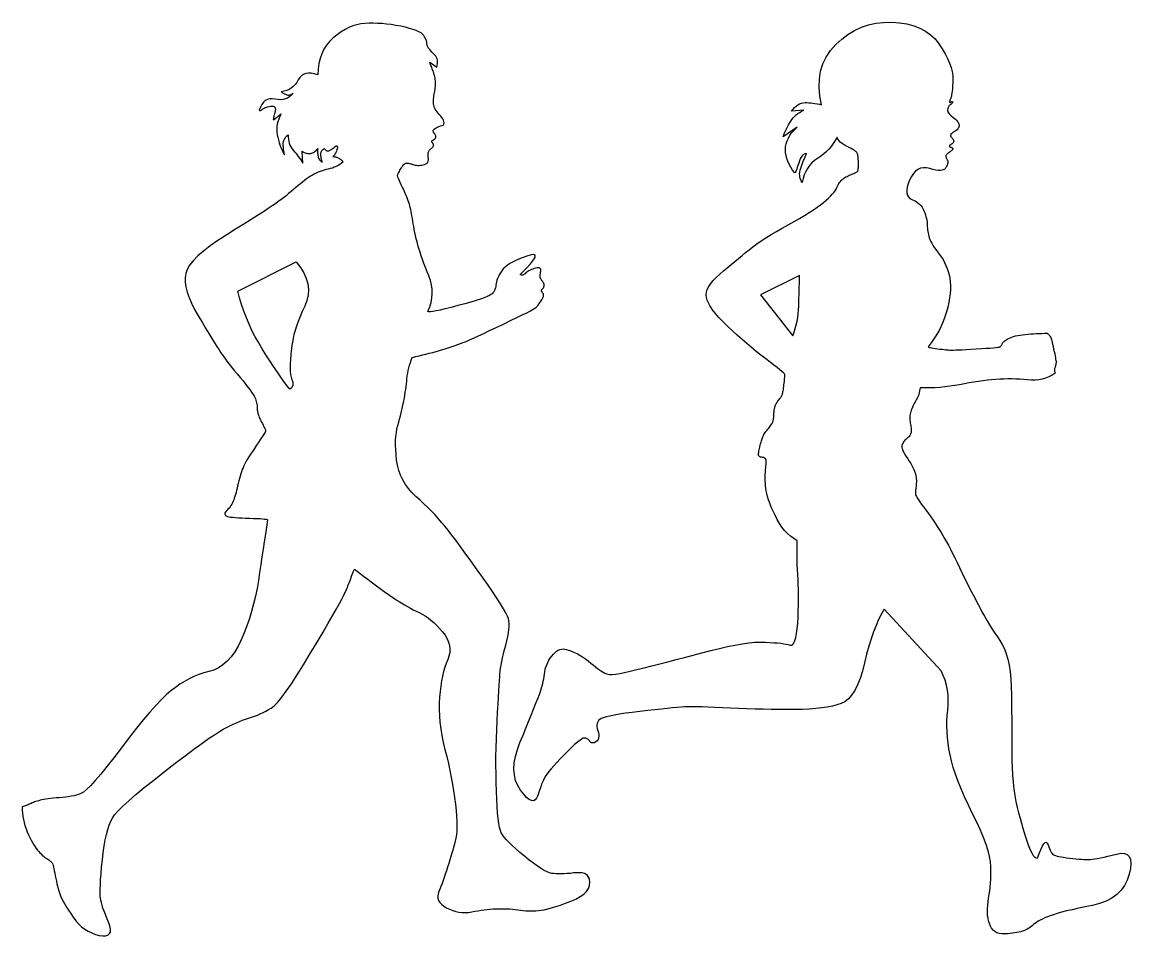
# Model space of a CAD drawing. Extents: x -2010 to 2171, y -750 to 1021.
# Drawn here: x 245 to 2171, y -746 to 841 of the extents above; entities that cross this region are included whole.
import ezdxf

# ---------------------------------------------------------------- set-up
doc = ezdxf.new("R2010")
doc.units = 0
doc.header["$LTSCALE"] = 20
doc.layers.add('_____1', color=7, linetype='CONTINUOUS')

msp = doc.modelspace()

# ---------------------------------------------------------------- linework, layer by layer
at = {"layer": '_____1', "color": 0, "linetype": 'CONTINUOUS', "flags": 128}
for points in [[(1142.1, -702.4), (1146.9, -701.8), (1152.2, -700.7), (1158.3, -699.3), (1164.9, -697.5), (1172.3, -695.2), (1180.3, -692.6), (1188.9, -689.5), (1198.2, -686), (1207.2, -682.2), (1214.7, -678), (1220.8, -673.6), (1225.5, -668.9), (1228.9, -663.9), (1230.8, -658.5), (1231.3, -652.9), (1230.4, -647), (1230.4, -647), (1229.2, -644), (1227.4, -641.5), (1224.9, -639.5), (1221.8, -638), (1218, -637), (1213.6, -636.5), (1208.6, -636.5), (1202.9, -637), (1197, -637.6), (1191.5, -638.1), (1186.3, -638.4), (1181.4, -638.6), (1176.8, -638.6), (1172.6, -638.4), (1168.7, -638.1), (1165.1, -637.6), (1161.4, -636.7), (1157.1, -634.9), (1152.1, -632.4), (1146.5, -629.1), (1140.3, -625), (1133.4, -620.1), (1125.9, -614.5), (1117.8, -608), (1109.8, -601.4), (1102.7, -595.2), (1096.4, -589.4), (1090.9, -584.1), (1086.3, -579.3), (1082.5, -574.8), (1079.6, -570.8), (1077.5, -567.3), (1076, -563.2), (1074.5, -557.7), (1073.2, -550.8), (1072.1, -542.5), (1071.1, -532.7), (1070.2, -521.5), (1069.5, -508.9), (1068.9, -494.8), (1068.5, -480), (1068.3, -465), (1068.2, -450), (1068.2, -434.8), (1068.5, -419.4), (1068.9, -404), (1069.5, -388.4), (1070.2, -372.7), (1071, -357.6), (1071.8, -344), (1072.5, -331.7), (1073.1, -320.8), (1073.7, -311.4), (1074.2, -303.3), (1074.7, -296.6), (1075.1, -291.4), (1075.6, -286.6), (1076.3, -281.4), (1077.2, -275.8), (1078.4, -269.7), (1079.7, -263.2), (1081.3, -256.4), (1083.1, -249.1), (1085.1, -241.3), (1087, -233.7), (1088.6, -226.5), (1089.7, -220), (1090.5, -213.9), (1090.9, -208.4), (1090.9, -203.5), (1090.6, -199.1), (1089.8, -195.2), (1088.3, -190.9), (1085.5, -185.2), (1081.5, -178.1), (1076.3, -169.5), (1069.9, -159.5), (1062.2, -148.1), (1053.3, -135.2), (1043.2, -120.9), (1032.9, -106.5), (1023.2, -93.1), (1014.2, -80.7), (1005.8, -69.4), (998.2, -59.2), (991.2, -50), (984.9, -41.9), (979.3, -34.8), (973.8, -28.2), (968.2, -21.7), (962.3, -15.2), (956.1, -8.7), (949.7, -2.3), (943.1, 4.2), (936.2, 10.6), (929.1, 17), (922.2, 23.6), (916.1, 30.5), (910.8, 37.9), (906.2, 45.6), (902.4, 53.7), (899.4, 62.1), (897.1, 71), (895.6, 80.2), (894.7, 89.3), (894.1, 98), (893.8, 106.2), (893.9, 114), (894.3, 121.2), (895.1, 128), (896.2, 134.3), (897.6, 140.2), (899.2, 145.8), (900.6, 151.3), (902.1, 156.7), (903.4, 162.1), (904.7, 167.4), (905.8, 172.6), (907, 177.8), (908, 182.9), (909, 187.9), (909.8, 192.9), (910.7, 197.8), (911.4, 202.7), (912.1, 207.6), (912.7, 212.4), (913.2, 217.2), (913.6, 221.9), (914.1, 226.6), (914.8, 231.2), (915.7, 235.8), (916.7, 240.4), (918, 244.9), (919.4, 249.4), (921, 253.9), (922.7, 258.3), (922.7, 258.3), (928.7, 259.7), (934.6, 261.1), (940.6, 262.6), (946.5, 264.1), (952.4, 265.7), (958.3, 267.2), (964.3, 268.8), (970.2, 270.5), (976, 272.1), (981.6, 273.8), (987.1, 275.5), (992.3, 277.2), (997.3, 278.9), (1002.2, 280.6), (1006.8, 282.4), (1011.3, 284.2), (1016.2, 286.3), (1022.2, 288.9), (1029.4, 292.1), (1037.6, 295.8), (1046.9, 300.1), (1057.2, 305), (1068.7, 310.4), (1081.3, 316.4), (1093.7, 322.4), (1104.5, 327.6), (1113.8, 332.2), (1121.6, 336.1), (1127.9, 339.4), (1132.6, 341.9), (1135.9, 343.8), (1137.5, 345), (1138.5, 345.9), (1139.4, 346.9), (1140.4, 348.1), (1141.4, 349.3), (1142.5, 350.6), (1143.5, 352), (1144.6, 353.5), (1145.7, 355.1), (1146.7, 356.7), (1147.7, 358.2), (1148.5, 359.6), (1149.2, 360.9), (1149.7, 362.1), (1150.2, 363.1), (1150.5, 364.1), (1150.7, 364.9), (1150.8, 365.7), (1150.8, 366.5), (1150.7, 367.3), (1150.6, 368), (1150.3, 368.8), (1150, 369.5), (1149.6, 370.1), (1149.1, 370.8), (1148.6, 371.5), (1148.2, 372.1), (1147.8, 372.6), (1147.5, 373.1), (1147.3, 373.5), (1147.1, 373.9), (1147, 374.3), (1147, 374.6), (1147.1, 374.8), (1147.2, 375.2), (1147.4, 375.6), (1147.7, 376), (1148, 376.5), (1148.5, 377), (1149, 377.6), (1149.6, 378.2), (1150.2, 378.9), (1150.6, 379.5), (1151.1, 380.2), (1151.4, 380.9), (1151.6, 381.7), (1151.8, 382.4), (1151.9, 383.2), (1151.9, 384), (1151.8, 384.8), (1151.7, 385.6), (1151.4, 386.4), (1151.1, 387.2), (1150.6, 388.1), (1150.1, 389), (1149.5, 389.8), (1148.8, 390.7), (1148.2, 391.6), (1147.5, 392.5), (1147, 393.3), (1146.5, 394.1), (1146, 395), (1145.7, 395.7), (1145.4, 396.5), (1145.1, 397.3), (1145, 398.1), (1144.9, 399.1), (1144.9, 400.2), (1145, 401.5), (1145.1, 402.9), (1145.3, 404.4), (1145.7, 406.2), (1146, 408), (1146.3, 409.8), (1146.1, 411.3), (1145.6, 412.4), (1144.6, 413.2), (1143.3, 413.7), (1141.6, 413.9), (1139.5, 413.7), (1137, 413.3), (1134.5, 412.6), (1132, 411.8), (1129.7, 410.9), (1127.5, 409.9), (1125.5, 408.9), (1123.6, 407.7), (1121.9, 406.4), (1120.3, 405), (1118.9, 403.7), (1117.4, 402.7), (1116.1, 402), (1114.8, 401.5), (1113.6, 401.3), (1112.4, 401.4), (1111.3, 401.8), (1110.2, 402.5), (1110.2, 402.5), (1120.5, 412.7), (1128.2, 421.1), (1133.5, 427.8), (1136.2, 432.7), (1136.4, 435.8), (1134, 437.1), (1129.2, 436.7), (1121.8, 434.5), (1113.5, 431.5), (1106.1, 428.3), (1099.4, 425.2), (1093.6, 421.9), (1088.5, 418.7), (1084.2, 415.4), (1080.7, 412), (1078.1, 408.7), (1075.9, 405.3), (1074, 402), (1072.4, 398.8), (1071, 395.7), (1069.8, 392.7), (1069, 389.7), (1068.4, 386.9), (1068, 384.1), (1067.7, 381.4), (1067.1, 379), (1066.4, 376.6), (1065.4, 374.5), (1064.2, 372.5), (1062.9, 370.6), (1061.3, 368.9), (1059.5, 367.4), (1056.9, 365.9), (1053, 364.1), (1047.8, 362), (1041.3, 359.8), (1033.5, 357.2), (1024.4, 354.5), (1013.9, 351.5), (1002.1, 348.3), (990.4, 345.2), (980.2, 342.6), (971.5, 340.6), (964.2, 339.1), (958.5, 338.1), (954.2, 337.7), (951.3, 337.8), (950, 338.4), (950, 338.4), (953.1, 346.2), (955.4, 353.9), (956.8, 361.7), (957.4, 369.4), (957.2, 377), (956.1, 384.6), (954.3, 392.2), (951.5, 399.8), (948.5, 407.2), (945.6, 414.4), (943, 421.4), (940.5, 428.2), (938.3, 434.8), (936.2, 441.1), (934.3, 447.3), (932.7, 453.2), (931.1, 458.9), (929.7, 464.5), (928.4, 470), (927.2, 475.3), (926.1, 480.5), (925.2, 485.5), (924.3, 490.4), (923.6, 495.1), (922.9, 499.7), (922.2, 504), (921.4, 508), (920.7, 511.8), (920, 515.4), (919.2, 518.7), (918.4, 521.7), (917.7, 524.5), (916.8, 527.3), (915.7, 530.4), (914.5, 533.7), (913.1, 537.2), (911.5, 540.9), (909.8, 544.9), (907.9, 549.2), (905.8, 553.7), (903.7, 558), (902, 561.9), (900.5, 565.2), (899.2, 568), (898.3, 570.3), (897.6, 572.1), (897.2, 573.4), (897.1, 574.2), (897.2, 574.9), (897.5, 575.8), (897.9, 576.9), (898.5, 578.2), (899.3, 579.7), (900.3, 581.5), (901.4, 583.4), (902.6, 585.6), (904, 587.8), (905.2, 589.7), (906.4, 591.4), (907.6, 592.8), (908.6, 593.9), (909.6, 594.8), (910.6, 595.4), (911.5, 595.7), (912.4, 595.9), (913.5, 595.9), (914.8, 595.8), (916.2, 595.6), (917.8, 595.3), (919.5, 594.8), (921.4, 594.3), (923.5, 593.6), (925.7, 592.9), (927.9, 592.4), (930.1, 592.1), (932.4, 591.9), (934.7, 591.9), (937.1, 592.1), (939.5, 592.4), (941.9, 592.9), (944.2, 593.5), (946.1, 594.4), (947.8, 595.4), (949, 596.6), (950, 598), (950.5, 599.5), (950.8, 601.3), (950.7, 603.2), (950.5, 605.1), (950.3, 606.9), (950.2, 608.6), (950.2, 610.1), (950.3, 611.5), (950.4, 612.8), (950.6, 613.9), (950.8, 614.8), (951.2, 615.7), (951.6, 616.6), (952.1, 617.4), (952.6, 618.2), (953.3, 619), (954, 619.8), (954.8, 620.5), (955.7, 621.3), (956.5, 622), (957.3, 622.6), (958, 623.3), (958.5, 623.9), (959, 624.4), (959.4, 625), (959.6, 625.5), (959.8, 626), (959.8, 626.5), (959.8, 627), (959.8, 627.5), (959.6, 628), (959.4, 628.6), (959.1, 629.1), (958.7, 629.7), (958.3, 630.4), (957.8, 631), (957.4, 631.5), (957.1, 632), (956.9, 632.5), (956.7, 632.9), (956.5, 633.2), (956.5, 633.5), (956.5, 633.8), (956.5, 634), (956.7, 634.3), (957, 634.5), (957.3, 634.8), (957.8, 635.1), (958.3, 635.5), (958.9, 635.8), (959.7, 636.2), (960.4, 636.6), (961.1, 637), (961.6, 637.5), (962.2, 638.1), (962.6, 638.6), (963, 639.3), (963.4, 639.9), (963.6, 640.6), (963.8, 641.4), (963.7, 642.3), (963.5, 643.2), (963.1, 644.3), (962.5, 645.4), (961.7, 646.6), (960.8, 647.9), (959.6, 649.3), (958.8, 650.7), (958.9, 652.2), (959.8, 653.7), (961.6, 655.3), (964.2, 656.9), (967.7, 658.6), (972, 660.3), (977.2, 662), (977.2, 662), (977.8, 663.9), (977.9, 666), (977.6, 668), (977, 670.2), (975.9, 672.5), (974.4, 674.8), (972.5, 677.2), (970.2, 679.7), (967.9, 682.3), (965.9, 684.7), (964.1, 687.1), (962.6, 689.5), (961.4, 691.7), (960.6, 694), (960, 696.2), (959.6, 698.3), (959.5, 700.4), (959.5, 702.6), (959.6, 705), (959.8, 707.4), (960, 710), (960.4, 712.6), (960.9, 715.3), (961.5, 718.2), (962, 721), (962.5, 723.8), (962.8, 726.5), (963.1, 729.1), (963.2, 731.7), (963.2, 734.2), (963.2, 736.6), (963, 739), (962.7, 741.2), (962.4, 743.5), (961.9, 745.7), (961.5, 747.8), (960.9, 749.9), (960.3, 752), (959.6, 754), (958.9, 756), (958.1, 757.9), (957.3, 759.8), (956.6, 761.7), (955.9, 763.6), (955.2, 765.5), (954.5, 767.3), (953.8, 769.2), (953.2, 771), (953.2, 771), (965.2, 762.2), (966.1, 765.5), (966.7, 768.7), (966.8, 771.6), (966.6, 774.4), (966.1, 776.9), (965.1, 779.2), (963.8, 781.4), (962.1, 783.3), (960.2, 785.1), (958.6, 786.8), (957, 788.5), (955.6, 790), (954.3, 791.5), (953.1, 792.9), (952.1, 794.3), (951.2, 795.5), (950.5, 796.7), (949.8, 797.9), (949.3, 799.1), (948.9, 800.2), (948.5, 801.3), (948.3, 802.3), (948.2, 803.4), (948.3, 804.4), (948.2, 805.4), (948, 806.7), (947.6, 808.1), (947, 809.6), (946.2, 811.3), (945.2, 813.2), (944, 815.3), (942.7, 817.5), (940.8, 819.8), (938, 821.9), (934.3, 824.1), (929.8, 826.1), (924.4, 828), (918.1, 829.9), (910.9, 831.7), (902.8, 833.5), (894.4, 835), (886.2, 836.3), (878.2, 837.3), (870.3, 838.1), (862.6, 838.5), (855.1, 838.8), (847.8, 838.7), (840.6, 838.3), (833.6, 837.5), (826.6, 836.1), (819.7, 834), (812.8, 831.2), (805.9, 827.7), (799.1, 823.6), (792.4, 818.8), (785.6, 813.4), (779.3, 807.4), (773.9, 800.8), (769.3, 793.6), (765.4, 785.9), (762.5, 777.6), (760.3, 768.7), (759, 759.3), (758.5, 749.3), (758.5, 749.3), (752.6, 751.1), (747.2, 752), (742.2, 752.1), (737.8, 751.4), (733.8, 749.9), (730.3, 747.5), (727.2, 744.3), (724.6, 740.3), (722.1, 736.1), (719.3, 732.3), (716.1, 729.1), (712.6, 726.2), (708.8, 723.9), (704.6, 722), (700.1, 720.6), (695.2, 719.7), (695.2, 719.7), (696.3, 718.8), (697.5, 718), (698.6, 717.2), (699.8, 716.5), (701, 715.9), (702.3, 715.3), (703.6, 714.8), (704.9, 714.4), (706.3, 714.1), (707.6, 714), (708.9, 714), (710.2, 714.3), (711.5, 714.8), (712.7, 715.4), (714, 716.3), (715.3, 717.3), (715.3, 717.3), (712.5, 713.9), (709.5, 711.1), (706.2, 708.9), (702.5, 707.3), (698.5, 706.3), (694.1, 705.9), (689.5, 706.1), (684.5, 706.9), (679.6, 707.6), (675.1, 707.3), (671, 706.2), (667.3, 704.3), (664.1, 701.4), (661.2, 697.7), (658.8, 693.1), (656.8, 687.7), (656.8, 687.7), (657.3, 687.2), (657.9, 687), (658.5, 686.9), (659.2, 687), (659.9, 687.3), (660.6, 687.7), (661.4, 688.4), (662.2, 689.2), (663.2, 690), (664.3, 690.8), (665.8, 691.6), (667.5, 692.3), (669.4, 693), (671.5, 693.6), (673.9, 694.1), (676.6, 694.6), (679.1, 694.9), (681.2, 694.7), (682.8, 694), (684, 692.9), (684.7, 691.4), (684.9, 689.3), (684.7, 686.8), (684, 683.9), (683.2, 680.9), (682.5, 678.3), (682, 676.1), (681.6, 674.3), (681.4, 672.9), (681.3, 671.8), (681.4, 671.1), (681.6, 670.8), (681.6, 670.8), (695.2, 681.3), (692.8, 676.8), (690.8, 672.3), (689.2, 667.8), (688.1, 663.3), (687.4, 658.8), (687.2, 654.2), (687.4, 649.7), (688, 645.2), (689, 640.7), (690.1, 636.2), (691.4, 631.8), (692.9, 627.4), (694.6, 623), (696.5, 618.6), (698.6, 614.3), (700.8, 610), (700.8, 610), (700.4, 612.5), (700, 615), (699.6, 617.4), (699.3, 619.8), (699, 622.1), (698.8, 624.4), (698.7, 626.7), (698.5, 628.9), (698.6, 631.1), (699, 633.2), (699.6, 635.3), (700.6, 637.3), (701.8, 639.4), (703.3, 641.3), (705.1, 643.3), (707.2, 645.2), (707.2, 645.2), (707.2, 641.3), (707.5, 637.5), (708.2, 633.9), (709.1, 630.5), (710.3, 627.2), (711.8, 624.1), (713.7, 621.2), (715.8, 618.4), (718.1, 615.7), (720.3, 612.9), (722.5, 610.1), (724.7, 607.3), (726.8, 604.4), (728.9, 601.5), (730.9, 598.5), (732.9, 595.5), (732.9, 595.5), (731.3, 616.4), (733.2, 615.2), (735.1, 614.3), (736.9, 613.6), (738.8, 613), (740.6, 612.7), (742.4, 612.5), (744.2, 612.5), (746, 612.7), (747.8, 613), (749.5, 613.6), (751.1, 614.4), (752.7, 615.4), (754.2, 616.5), (755.7, 617.9), (757.1, 619.4), (758.5, 621.2), (758.5, 621.2), (758.3, 619.6), (758.2, 618), (758.1, 616.4), (758.1, 614.8), (758.2, 613.1), (758.4, 611.3), (758.7, 609.6), (759, 607.8), (759.4, 606), (760, 604.3), (760.8, 602.8), (761.6, 601.4), (762.6, 600.2), (763.8, 599), (765.1, 598), (766.5, 597.1), (766.5, 597.1), (766, 598.7), (765.5, 600.4), (765.1, 602), (764.7, 603.6), (764.4, 605.3), (764.2, 606.9), (764, 608.6), (763.8, 610.3), (763.8, 611.9), (764, 613.5), (764.5, 614.9), (765.1, 616.3), (765.9, 617.7), (767, 618.9), (768.3, 620.1), (769.7, 621.2), (769.7, 621.2), (771, 619.8), (772.2, 618.7), (773.4, 617.9), (774.6, 617.3), (775.7, 617), (776.9, 616.9), (778, 617.1), (779, 617.5), (780.2, 618.2), (781.4, 618.9), (782.7, 619.8), (784.1, 620.8), (785.5, 621.9), (787.1, 623.1), (788.8, 624.5), (790.6, 626), (790.6, 626), (791.5, 625.8), (792.1, 625.3), (792.5, 624.5), (792.7, 623.5), (792.6, 622.2), (792.3, 620.6), (791.8, 618.8), (791, 616.7), (790.1, 614.5), (789.3, 612.7), (788.5, 611.2), (787.7, 609.9), (787, 608.9), (786.3, 608.2), (785.6, 607.7), (785, 607.5), (785, 607.5), (786.4, 607.3), (787.8, 607), (789.1, 606.7), (790.3, 606.4), (791.5, 606), (792.7, 605.6), (793.8, 605.1), (794.9, 604.6), (795.9, 604.1), (796.9, 603.5), (797.9, 602.7), (798.8, 602), (799.8, 601.1), (800.7, 600.1), (801.7, 599.1), (802.6, 597.9), (802.6, 597.9), (799.8, 595.6), (796.8, 593.6), (793.8, 591.7), (790.6, 590), (787.3, 588.6), (783.9, 587.3), (780.4, 586.3), (776.8, 585.5), (773.1, 584.7), (769.5, 583.7), (766, 582.6), (762.5, 581.4), (759.1, 580), (755.8, 578.4), (752.5, 576.7), (749.3, 574.9), (746, 572.9), (742.7, 570.7), (739.2, 568.3), (735.7, 565.7), (732, 562.9), (728.3, 559.9), (724.4, 556.7), (720.5, 553.3), (716.4, 549.8), (712.2, 546.3), (708, 542.8), (703.6, 539.3), (699.1, 535.8), (694.5, 532.3), (689.8, 528.9), (685, 525.4), (679.4, 521.5), (672.4, 516.8), (664, 511.3), (654.1, 505), (642.8, 497.8), (630.1, 489.9), (615.9, 481.1), (600.4, 471.5), (585, 461.6), (571.5, 452.2), (559.8, 443.2), (550, 434.6), (542, 426.3), (535.9, 418.5), (531.7, 411.1), (529.3, 404), (528.3, 396.9), (528.4, 389.2), (529.6, 380.9), (531.7, 372), (535, 362.5), (539.2, 352.4), (544.6, 341.8), (550.9, 330.5), (557.6, 319.4), (563.7, 309.2), (569.4, 299.9), (574.6, 291.4), (579.2, 283.9), (583.4, 277.2), (587.2, 271.4), (590.4, 266.5), (593.5, 262), (596.9, 257.2), (600.6, 252.1), (604.6, 246.9), (608.9, 241.4), (613.5, 235.7), (618.4, 229.8), (623.6, 223.6), (628.7, 217.6), (633.2, 212), (637.2, 207), (640.7, 202.4), (643.6, 198.2), (646, 194.6), (647.9, 191.4), (649.2, 188.7), (650.2, 186.3), (651.1, 184), (651.8, 181.8), (652.4, 179.7), (652.9, 177.6), (653.2, 175.7), (653.4, 173.8), (653.4, 172.1), (653.4, 170.4), (653.4, 168.8), (653.5, 167.2), (653.7, 165.6), (653.9, 164.1), (654.2, 162.6), (654.5, 161.2), (654.9, 159.8), (655.4, 158.3), (656, 156.7), (656.7, 154.9), (657.6, 153), (658.6, 150.9), (659.7, 148.6), (660.9, 146.1), (662.3, 143.5), (663.6, 141), (664.7, 138.7), (665.7, 136.7), (666.5, 135), (667.2, 133.6), (667.6, 132.5), (667.9, 131.6), (668, 131), (667.8, 130.2), (667.1, 128.8), (665.8, 126.7), (664.1, 123.9), (661.9, 120.4), (659.2, 116.3), (655.9, 111.6), (652.2, 106.1), (648.4, 100.5), (644.9, 95.2), (641.6, 90.3), (638.7, 85.6), (636.1, 81.3), (633.8, 77.3), (631.9, 73.6), (630.2, 70.2), (628.7, 66.9), (627.3, 63.5), (625.9, 59.9), (624.7, 56.1), (623.5, 52.2), (622.4, 48.2), (621.3, 44), (620.4, 39.7), (619.4, 35.3), (618.5, 31.2), (617.5, 27.4), (616.6, 23.7), (615.6, 20.3), (614.6, 17.1), (613.6, 14), (612.6, 11.3), (611.6, 8.6), (610.4, 6.1), (609.1, 3.6), (607.6, 1.3), (606.1, -1), (604.4, -3.2), (602.6, -5.3), (600.7, -7.4), (599, -9.3), (597.8, -11), (597.2, -12.5), (597, -13.9), (597.4, -15.1), (598.2, -16.2), (599.6, -17), (601.5, -17.7), (604, -18.3), (607.2, -18.8), (611, -19.3), (615.5, -19.7), (620.6, -20.1), (626.4, -20.4), (632.8, -20.6), (639.9, -20.9), (646.9, -21.1), (653.1, -21.3), (658.3, -21.6), (662.6, -22), (666.1, -22.4), (668.7, -22.8), (670.4, -23.2), (671.2, -23.7), (671.2, -23.7), (669.3, -36.2), (667.5, -48.8), (665.5, -61.7), (663.6, -74.7), (661.6, -88), (659.5, -101.4), (657.5, -115.1), (655.4, -129), (653.1, -142.8), (650.3, -156.3), (647.2, -169.6), (643.7, -182.6), (639.8, -195.3), (635.5, -207.7), (630.8, -219.9), (625.7, -231.8), (620.2, -242.9), (614.3, -252.8), (607.9, -261.6), (601, -269.1), (593.8, -275.4), (586, -280.5), (577.9, -284.5), (569.3, -287.2), (560.5, -289.6), (551.9, -292.5), (543.5, -295.9), (535.2, -299.8), (527, -304.2), (519, -309.1), (511.2, -314.6), (503.5, -320.5), (495.4, -327.5), (486.6, -336), (477, -346.1), (466.7, -357.7), (455.5, -370.8), (443.6, -385.5), (430.9, -401.7), (417.5, -419.5), (404.3, -437), (392.3, -452.3), (381.6, -465.5), (372.1, -476.5), (363.9, -485.4), (357, -492.2), (351.3, -496.8), (346.9, -499.2), (343, -500.5), (338.8, -501.7), (334.5, -502.8), (329.9, -503.7), (325.1, -504.5), (320.1, -505.2), (314.8, -505.8), (309.3, -506.2), (303.9, -506.6), (298.9, -507.1), (294.2, -507.6), (289.9, -508.1), (286, -508.7), (282.4, -509.3), (279.2, -510), (276.3, -510.7), (273.7, -511.5), (271.2, -512.2), (268.9, -513), (266.6, -513.7), (264.5, -514.5), (262.6, -515.3), (260.7, -516.1), (259, -516.9), (257.3, -517.7), (255.6, -518.5), (253.9, -519.2), (252.2, -519.8), (250.4, -520.4), (248.6, -521), (246.8, -521.5), (245, -522), (245, -522), (245.1, -527.6), (245.5, -533), (246.1, -538.5), (247.1, -544), (248.4, -549.4), (249.9, -554.8), (251.8, -560.2), (253.9, -565.5), (256.2, -570.7), (258.5, -575.5), (260.7, -580), (262.9, -584.1), (265.1, -587.9), (267.3, -591.3), (269.4, -594.4), (271.6, -597.1), (273.7, -599.6), (275.8, -601.9), (277.8, -604), (279.8, -606), (281.9, -607.8), (283.8, -609.4), (285.8, -610.8), (287.7, -612.1), (289.6, -613.2), (291.2, -614.3), (292.7, -615.4), (293.9, -616.3), (295, -617.2), (295.9, -618), (296.6, -618.8), (297.1, -619.5), (297.6, -620.4), (298.1, -621.9), (298.7, -623.9), (299.3, -626.4), (300, -629.5), (300.8, -633.1), (301.6, -637.2), (302.5, -641.8), (303.5, -646.7), (304.4, -651.3), (305.5, -655.7), (306.5, -659.9), (307.6, -663.9), (308.7, -667.7), (309.8, -671.4), (311, -674.8), (312.4, -678.3), (314.2, -682.2), (316.4, -686.5), (319, -691.2), (322.1, -696.2), (325.5, -701.7), (329.3, -707.6), (333.5, -713.9), (338.1, -720), (343, -725.5), (348.3, -730.4), (353.8, -734.7), (359.6, -738.3), (365.8, -741.2), (372.2, -743.6), (379, -745.3), (385.3, -746.1), (390.4, -745.9), (394.2, -744.6), (396.8, -742.3), (398.2, -738.9), (398.3, -734.5), (397.2, -729), (394.8, -722.4), (392, -715.6), (389.5, -709.2), (387.3, -703.3), (385.4, -697.8), (383.9, -692.8), (382.6, -688.3), (381.6, -684.2), (380.9, -680.6), (380.5, -676.6), (380.4, -671.4), (380.5, -664.9), (380.8, -657.3), (381.3, -648.4), (382.1, -638.3), (383.1, -627), (384.4, -614.4), (385.8, -601.7), (387.5, -590.1), (389.4, -579.5), (391.4, -569.9), (393.7, -561.3), (396.2, -553.7), (398.8, -547.2), (401.7, -541.7), (405.7, -536), (411.8, -529.1), (420, -520.9), (430.2, -511.4), (442.6, -500.7), (457, -488.7), (473.5, -475.5), (492.2, -460.9), (510.9, -446.5), (528, -433.6), (543.4, -422.1), (557, -412.2), (568.9, -403.7), (579.1, -396.8), (587.6, -391.3), (594.3, -387.4), (600.2, -384.2), (605.9, -381.3), (611.6, -378.6), (617.2, -376.1), (622.6, -373.8), (628, -371.7), (633.3, -369.8), (638.5, -368.1), (643.7, -366.5), (648.7, -364.6), (653.7, -362.7), (658.7, -360.5), (663.5, -358.3), (668.3, -355.8), (673, -353.2), (677.7, -350.5), (682.8, -346.6), (688.9, -340.4), (695.9, -331.9), (703.9, -321.2), (712.9, -308.3), (722.8, -293.1), (733.7, -275.7), (745.6, -256), (757.3, -236.2), (767.7, -218.5), (776.8, -203), (784.6, -189.5), (791.1, -178.1), (796.3, -168.9), (800.2, -161.7), (802.8, -156.6), (804.7, -152.6), (806.6, -148.6), (808.3, -144.7), (810, -140.7), (811.6, -136.8), (813.1, -132.9), (814.6, -129.1), (816, -125.3), (817.2, -121.7), (818.4, -118.5), (819.4, -115.9), (820.3, -113.7), (821.1, -111.9), (821.7, -110.6), (822.2, -109.8), (822.6, -109.5), (822.6, -109.5), (827, -112.9), (831.5, -116.3), (835.9, -119.6), (840.4, -123), (844.8, -126.4), (849.3, -129.8), (853.7, -133.2), (858.2, -136.5), (862.7, -139.9), (867.2, -143.2), (871.7, -146.5), (876.3, -149.7), (880.9, -153), (885.6, -156.2), (890.3, -159.4), (895, -162.5), (899.8, -165.6), (904.6, -168.6), (909.5, -171.5), (914.4, -174.3), (919.4, -177), (924.4, -179.7), (929.5, -182.2), (934.7, -184.6), (939.8, -187.3), (945, -190.3), (950.1, -193.8), (955.2, -197.8), (960.2, -202.2), (965.3, -207.1), (970.3, -212.4), (975.3, -218.1), (979.7, -224.1), (983.3, -230.1), (985.8, -236.2), (987.4, -242.2), (988.1, -248.3), (987.8, -254.3), (986.5, -260.4), (984.3, -266.5), (981.7, -272.9), (979.4, -279.8), (977.3, -287.2), (975.4, -295.1), (973.7, -303.5), (972.3, -312.5), (971.1, -321.9), (970.1, -331.9), (969.5, -342.3), (969.4, -352.9), (969.8, -363.8), (970.8, -375), (972.2, -386.4), (974.2, -398.1), (976.6, -410.1), (979.6, -422.4), (982.7, -434.7), (985.6, -446.9), (988.2, -459), (990.6, -470.9), (992.7, -482.7), (994.6, -494.4), (996.3, -505.9), (997.7, -517.3), (998.8, -528.2), (999.6, -538.3), (1000.1, -547.6), (1000.2, -556.1), (1000, -563.7), (999.5, -570.6), (998.6, -576.6), (997.4, -581.9), (996, -586.8), (994.5, -591.9), (993, -597.2), (991.3, -602.8), (989.6, -608.5), (987.9, -614.4), (986, -620.5), (984.1, -626.9), (982.2, -633.1), (980.2, -639.1), (978.3, -644.9), (976.4, -650.3), (974.5, -655.5), (972.6, -660.3), (970.8, -664.9), (968.9, -669.2), (967.5, -673.3), (967, -677.2), (967.3, -681), (968.6, -684.6), (970.7, -688), (973.8, -691.3), (977.7, -694.5), (982.5, -697.4), (987.7, -700.1), (993, -702.2), (998.4, -703.9), (1003.8, -705), (1009.3, -705.7), (1014.8, -705.8), (1020.4, -705.4), (1026, -704.6), (1031.6, -703.5), (1037.2, -702.6), (1042.6, -701.8), (1047.9, -701), (1053.1, -700.4), (1058.3, -699.9), (1063.4, -699.5), (1068.3, -699.2), (1073.2, -699), (1078.1, -699), (1082.9, -699), (1087.7, -699.2), (1092.4, -699.5), (1097.1, -699.9), (1101.7, -700.5), (1106.3, -701.1), (1110.8, -701.8), (1115.4, -702.3), (1119.9, -702.6), (1124.4, -702.9), (1128.9, -702.9), (1133.3, -702.9), (1137.7, -702.7), (1142.1, -702.4), (1142.1, -702.4)], [(1111, -493.2), (1106, -484.9), (1102.4, -476.1), (1100.3, -466.6), (1099.4, -456.6), (1100, -445.9), (1101.9, -434.7), (1105.3, -422.8), (1109.9, -410.3), (1115.2, -397.8), (1120.2, -385.7), (1124.9, -374.1), (1129.4, -363), (1133.6, -352.4), (1137.6, -342.3), (1141.4, -332.6), (1144.8, -323.4), (1144.8, -323.4), (1146.2, -319.6), (1147.4, -315.7), (1148.5, -311.8), (1149.5, -307.8), (1150.4, -303.8), (1151.2, -299.8), (1151.8, -295.7), (1152.3, -291.5), (1152.9, -287.4), (1153.8, -283.3), (1155, -279.3), (1156.5, -275.3), (1158.2, -271.5), (1160.3, -267.6), (1162.6, -263.9), (1165.2, -260.2), (1168, -256.8), (1170.8, -254), (1173.6, -251.7), (1176.4, -249.9), (1179.3, -248.7), (1182.1, -248), (1185, -247.9), (1187.9, -248.3), (1190.7, -249), (1193.6, -249.8), (1196.4, -250.7), (1199.2, -251.7), (1201.9, -252.7), (1204.6, -253.9), (1207.3, -255.1), (1209.9, -256.5), (1212.7, -258), (1215.6, -259.7), (1218.6, -261.7), (1221.9, -264), (1225.4, -266.5), (1229, -269.3), (1232.9, -272.4), (1236.9, -275.7), (1240.9, -278.9), (1244.7, -281.8), (1248.3, -284.4), (1251.6, -286.6), (1254.7, -288.4), (1257.6, -289.9), (1260.3, -291.1), (1262.7, -291.9), (1265.7, -292.2), (1270.1, -292.1), (1275.9, -291.5), (1283.1, -290.3), (1291.6, -288.7), (1301.5, -286.5), (1312.9, -283.8), (1325.6, -280.6), (1339.1, -277.2), (1352.9, -273.6), (1366.9, -270), (1381.3, -266.3), (1395.9, -262.5), (1410.7, -258.7), (1425.9, -254.7), (1441.3, -250.7), (1456.3, -247), (1470.5, -243.8), (1483.7, -241.1), (1496, -239), (1507.4, -237.4), (1517.9, -236.4), (1527.4, -236), (1536, -236.1), (1543.8, -236.5), (1550.9, -237), (1557.3, -237.5), (1563.1, -238.1), (1568.1, -238.8), (1572.5, -239.6), (1576.1, -240.4), (1579.1, -241.3), (1581.6, -241.5), (1583.9, -240.3), (1585.9, -237.6), (1587.7, -233.5), (1589.3, -228), (1590.6, -221.1), (1591.6, -212.7), (1592.4, -202.9), (1593.1, -192.5), (1593.5, -182.4), (1593.8, -172.5), (1594, -162.9), (1593.9, -153.6), (1593.8, -144.5), (1593.4, -135.7), (1593, -127.1), (1592.4, -118.7), (1592, -110.3), (1591.7, -101.9), (1591.4, -93.5), (1591.3, -85.1), (1591.2, -76.7), (1591.3, -68.4), (1591.4, -60), (1591.4, -60), (1585.5, -56.3), (1579.9, -52.1), (1574.7, -47.3), (1569.7, -42), (1565.1, -36.2), (1560.7, -29.9), (1556.7, -23.1), (1553, -15.8), (1549.6, -8.4), (1546.6, -1.4), (1544, 5.1), (1541.8, 11.2), (1540, 16.8), (1538.6, 22), (1537.6, 26.8), (1536.9, 31.2), (1536.5, 35.3), (1536.2, 39.4), (1536, 43.4), (1535.9, 47.4), (1535.9, 51.3), (1536, 55.3), (1536.3, 59.1), (1536.6, 63), (1536.9, 66.6), (1537.2, 69.8), (1537.4, 72.7), (1537.5, 75.2), (1537.5, 77.3), (1537.5, 79), (1537.4, 80.3), (1537.2, 81.2), (1537, 81.9), (1536.5, 82.6), (1536, 83.1), (1535.2, 83.6), (1534.4, 84), (1533.3, 84.3), (1532.2, 84.6), (1530.9, 84.7), (1529.5, 84.9), (1528.4, 85.1), (1527.4, 85.5), (1526.5, 85.9), (1525.8, 86.4), (1525.2, 86.9), (1524.8, 87.5), (1524.5, 88.3), (1524.3, 89.1), (1524.3, 90.3), (1524.4, 91.7), (1524.6, 93.5), (1524.9, 95.4), (1525.4, 97.7), (1525.9, 100.3), (1526.6, 103.1), (1527.3, 105.9), (1528, 108.6), (1528.7, 111), (1529.3, 113.3), (1529.9, 115.3), (1530.5, 117.1), (1531.1, 118.7), (1531.6, 120.2), (1532.2, 121.5), (1532.9, 123), (1533.8, 124.5), (1534.8, 126.1), (1536, 127.9), (1537.3, 129.7), (1538.8, 131.6), (1540.4, 133.5), (1542.1, 135.5), (1543.5, 137.4), (1544.8, 139.2), (1546, 140.9), (1547, 142.4), (1547.8, 143.9), (1548.5, 145.3), (1549.1, 146.6), (1549.5, 147.9), (1549.8, 149.3), (1550.2, 150.8), (1550.4, 152.4), (1550.7, 154.1), (1550.8, 155.9), (1551, 157.9), (1551, 159.9), (1551.1, 162), (1551.3, 163.9), (1551.5, 165.8), (1551.7, 167.6), (1552, 169.4), (1552.4, 171), (1552.8, 172.6), (1553.3, 174.1), (1553.8, 175.5), (1554.4, 176.9), (1555.2, 178.4), (1556, 179.8), (1556.9, 181.2), (1557.9, 182.6), (1558.9, 184), (1560.1, 185.4), (1561.3, 186.8), (1562.3, 188.2), (1563.2, 189.5), (1564, 190.8), (1564.7, 192.1), (1565.3, 193.3), (1565.8, 194.5), (1566.2, 195.7), (1566.5, 197), (1566.8, 198.6), (1567.1, 200.5), (1567.5, 202.6), (1567.8, 204.9), (1568.2, 207.6), (1568.5, 210.5), (1568.9, 213.6), (1569.2, 216.7), (1569.5, 219.5), (1569.7, 222), (1569.9, 224.1), (1570, 225.8), (1570, 227.2), (1569.9, 228.3), (1569.8, 229), (1569.2, 230), (1567.6, 231.6), (1564.9, 233.9), (1561.3, 236.9), (1556.7, 240.6), (1551, 245), (1544.4, 250.1), (1536.8, 255.9), (1528.6, 262.1), (1520.5, 268.6), (1512.2, 275.4), (1504, 282.4), (1495.7, 289.6), (1487.4, 297), (1479, 304.8), (1470.6, 312.7), (1462.6, 320.5), (1455.6, 327.9), (1449.6, 334.8), (1444.5, 341.3), (1440.3, 347.3), (1437.2, 352.9), (1434.9, 357.9), (1433.7, 362.6), (1433.3, 367.1), (1433.9, 371.7), (1435.4, 376.5), (1437.9, 381.5), (1441.3, 386.6), (1445.6, 391.9), (1450.8, 397.3), (1457, 402.9), (1463.6, 408.5), (1470.1, 414.1), (1476.6, 419.5), (1483, 424.9), (1489.4, 430.1), (1495.7, 435.3), (1501.9, 440.4), (1508.1, 445.4), (1514.6, 450.4), (1521.6, 455.5), (1529.2, 460.8), (1537.3, 466.1), (1546.1, 471.6), (1555.4, 477.1), (1565.3, 482.8), (1575.7, 488.6), (1586.1, 494.4), (1595.7, 499.8), (1604.5, 505.1), (1612.6, 510.1), (1619.9, 514.8), (1626.5, 519.3), (1632.3, 523.5), (1637.3, 527.5), (1641.8, 531.3), (1645.8, 534.9), (1649.3, 538.4), (1652.4, 541.7), (1655.1, 544.8), (1657.3, 547.8), (1659, 550.7), (1660.4, 553.3), (1661.5, 555.8), (1662.7, 558.2), (1663.9, 560.3), (1665.3, 562.3), (1666.7, 564.1), (1668.1, 565.7), (1669.6, 567.2), (1671.2, 568.5), (1672.8, 569.6), (1674.5, 570.7), (1676.3, 571.8), (1678.2, 572.8), (1680.1, 573.8), (1682.1, 574.7), (1684.2, 575.6), (1686.3, 576.4), (1688.4, 577.2), (1690.2, 577.9), (1691.8, 578.7), (1693.2, 579.4), (1694.4, 580.1), (1695.4, 580.7), (1696.1, 581.4), (1696.6, 582), (1697, 582.7), (1697.3, 583.8), (1697.5, 585.2), (1697.7, 586.8), (1697.9, 588.8), (1698, 591.1), (1698, 593.6), (1698, 596.5), (1697.9, 599.4), (1697.7, 602.1), (1697.6, 604.5), (1697.3, 606.7), (1697, 608.6), (1696.6, 610.3), (1696.2, 611.8), (1695.7, 613), (1695, 614.1), (1693.9, 615.4), (1692.3, 616.7), (1690.4, 618.1), (1688, 619.7), (1685.2, 621.3), (1682, 623), (1678.4, 624.8), (1674.8, 626.6), (1671.6, 628.5), (1668.8, 630.5), (1666.4, 632.5), (1664.4, 634.5), (1662.8, 636.6), (1661.7, 638.7), (1660.9, 640.9), (1660.9, 640.9), (1657.7, 635.2), (1654.2, 629.9), (1650.4, 624.8), (1646.3, 620.1), (1642, 615.6), (1637.3, 611.4), (1632.3, 607.5), (1627, 604), (1621.8, 600.3), (1617.1, 596.2), (1613, 591.7), (1609.4, 586.7), (1606.4, 581.3), (1603.9, 575.4), (1601.9, 569.1), (1600.4, 562.4), (1600.4, 562.4), (1598.7, 565.1), (1597.3, 568), (1596.4, 571), (1595.9, 574), (1595.7, 577.2), (1596, 580.4), (1596.7, 583.8), (1597.7, 587.2), (1599, 590.6), (1600.2, 594), (1601.5, 597.3), (1602.7, 600.4), (1604, 603.5), (1605.2, 606.5), (1606.5, 609.4), (1607.7, 612.3), (1607.7, 612.3), (1605.7, 612.2), (1603.7, 611.5), (1601.9, 610.3), (1600.1, 608.6), (1598.4, 606.2), (1596.9, 603.3), (1595.4, 599.9), (1594.1, 595.9), (1592.8, 591.8), (1591.7, 588.3), (1590.7, 585.4), (1589.7, 583), (1589, 581.1), (1588.3, 579.8), (1587.7, 579), (1587.3, 578.7), (1587.3, 578.7), (1583.5, 583.8), (1580.3, 588.8), (1577.5, 593.9), (1575.2, 599), (1573.4, 604.1), (1572.2, 609.2), (1571.4, 614.3), (1571.2, 619.5), (1571.5, 624.6), (1572.4, 629.6), (1574, 634.6), (1576.2, 639.4), (1579, 644.2), (1582.5, 648.9), (1586.6, 653.5), (1591.4, 658.1), (1591.4, 658.1), (1566.9, 641.7), (1568.3, 645.2), (1569.7, 648.7), (1571.3, 652.1), (1572.9, 655.5), (1574.6, 658.8), (1576.4, 662.1), (1578.3, 665.3), (1580.2, 668.5), (1582.3, 671.5), (1584.6, 674.4), (1587.1, 677), (1589.8, 679.5), (1592.8, 681.8), (1595.9, 683.9), (1599.3, 685.8), (1602.8, 687.5), (1602.8, 687.5), (1581.6, 685.9), (1584.3, 689.4), (1587.1, 692.4), (1590, 695), (1592.9, 697.2), (1595.8, 698.8), (1598.9, 700), (1602, 700.7), (1605.1, 701), (1608.4, 701), (1611.7, 700.8), (1615.2, 700.6), (1618.7, 700.2), (1622.4, 699.6), (1626.1, 699), (1630, 698.2), (1633.9, 697.3), (1633.9, 697.3), (1630.9, 712.9), (1629.6, 727.8), (1630.1, 741.9), (1632.3, 755.3), (1636.2, 768), (1641.9, 780), (1649.4, 791.2), (1658.5, 801.7), (1668.9, 811.2), (1679.7, 819.3), (1691.1, 826.2), (1703, 831.7), (1715.4, 835.9), (1728.3, 838.8), (1741.7, 840.3), (1755.7, 840.6), (1769.5, 839.6), (1782.2, 837.6), (1794, 834.5), (1804.7, 830.4), (1814.5, 825.1), (1823.2, 818.8), (1831, 811.4), (1837.7, 803), (1843.6, 794.1), (1848.7, 785.6), (1852.9, 777.4), (1856.3, 769.6), (1859, 762.1), (1860.8, 754.9), (1861.8, 748.1), (1862, 741.5), (1861.8, 735.5), (1861.5, 730.1), (1861.2, 725.2), (1860.8, 721), (1860.4, 717.4), (1859.9, 714.4), (1859.4, 712), (1858.8, 710.2), (1858.3, 708.7), (1857.8, 707.4), (1857.4, 706.2), (1857, 705.2), (1856.8, 704.2), (1856.6, 703.4), (1856.4, 702.8), (1856.4, 702.2), (1856.4, 701.8), (1856.5, 701.5), (1856.7, 701.3), (1857, 701.2), (1857.4, 701.2), (1857.9, 701.4), (1858.4, 701.7), (1859.1, 702.1), (1859.7, 702.5), (1860.3, 702.7), (1860.7, 702.9), (1861, 702.9), (1861.3, 702.7), (1861.4, 702.4), (1861.5, 702), (1861.4, 701.5), (1861.3, 700.9), (1861.1, 700.3), (1860.8, 699.8), (1860.4, 699.3), (1859.9, 698.8), (1859.3, 698.3), (1858.7, 697.9), (1857.9, 697.5), (1857.2, 697), (1856.5, 696.4), (1855.8, 695.7), (1855.2, 694.8), (1854.6, 693.7), (1854, 692.5), (1853.5, 691.2), (1853, 689.7), (1852.8, 688.1), (1852.9, 686.5), (1853.4, 684.8), (1854.3, 683.1), (1855.6, 681.3), (1857.3, 679.5), (1859.3, 677.7), (1861.7, 675.8), (1864.2, 673.9), (1866.4, 672.1), (1868.2, 670.3), (1869.7, 668.6), (1871, 666.9), (1871.9, 665.3), (1872.5, 663.7), (1872.8, 662.2), (1872.8, 660.7), (1872.6, 659.2), (1872.1, 657.9), (1871.4, 656.5), (1870.4, 655.2), (1869.2, 653.9), (1867.7, 652.7), (1865.9, 651.5), (1864.1, 650.4), (1862.6, 649.3), (1861.3, 648.3), (1860.2, 647.4), (1859.3, 646.6), (1858.6, 645.9), (1858.2, 645.2), (1857.9, 644.7), (1857.9, 644.1), (1858, 643.5), (1858.1, 642.9), (1858.4, 642.2), (1858.9, 641.5), (1859.4, 640.8), (1860, 640.1), (1860.8, 639.3), (1861.6, 638.5), (1862.2, 637.7), (1862.7, 636.9), (1863.1, 636.1), (1863.3, 635.3), (1863.4, 634.6), (1863.4, 633.8), (1863.3, 633.1), (1863, 632.4), (1862.7, 631.7), (1862.3, 631.1), (1861.9, 630.5), (1861.4, 630), (1860.8, 629.5), (1860.1, 629.1), (1859.4, 628.7), (1858.7, 628.3), (1858.1, 628), (1857.6, 627.6), (1857.1, 627.2), (1856.7, 626.8), (1856.4, 626.5), (1856.2, 626.1), (1856, 625.7), (1856, 625.3), (1856, 624.9), (1856.2, 624.6), (1856.5, 624.3), (1857, 624), (1857.5, 623.8), (1858.2, 623.6), (1858.9, 623.4), (1859.7, 623.2), (1860.4, 622.9), (1860.9, 622.6), (1861.3, 622.3), (1861.6, 621.9), (1861.8, 621.4), (1861.8, 620.9), (1861.7, 620.4), (1861.5, 619.8), (1861.1, 619.1), (1860.6, 618.4), (1859.9, 617.7), (1859, 617), (1858, 616.2), (1856.9, 615.3), (1855.6, 614.4), (1854.3, 613.6), (1853.2, 612.7), (1852.2, 611.9), (1851.4, 611.2), (1850.8, 610.4), (1850.3, 609.7), (1849.9, 609.1), (1849.8, 608.5), (1849.7, 607.9), (1849.8, 607.2), (1849.9, 606.5), (1850.2, 605.7), (1850.5, 604.8), (1851, 603.9), (1851.5, 602.9), (1852.2, 601.8), (1852.8, 600.7), (1853.1, 599.3), (1853.2, 597.9), (1853, 596.2), (1852.6, 594.5), (1852, 592.5), (1851.1, 590.4), (1849.9, 588.2), (1848.4, 586.1), (1846.3, 584.6), (1843.6, 583.6), (1840.4, 583.1), (1836.5, 583.1), (1832.2, 583.7), (1827.2, 584.7), (1821.7, 586.3), (1816.1, 587.7), (1810.8, 587.9), (1805.9, 587), (1801.4, 585), (1797.2, 582), (1793.4, 577.8), (1790, 572.6), (1786.9, 566.2), (1784.4, 559.7), (1782.8, 553.8), (1782, 548.6), (1782.1, 544), (1783, 540.2), (1784.8, 537), (1787.4, 534.5), (1790.8, 532.7), (1794.5, 531.1), (1798, 529.2), (1801, 527.1), (1803.8, 524.7), (1806.3, 522.1), (1808.5, 519.2), (1810.3, 516.1), (1811.8, 512.7), (1813.1, 509.3), (1814.2, 505.9), (1815.2, 502.7), (1816, 499.5), (1816.6, 496.5), (1817.1, 493.6), (1817.3, 490.7), (1817.5, 488), (1817.5, 485.3), (1817.7, 482.6), (1818, 479.9), (1818.4, 477.1), (1818.9, 474.4), (1819.6, 471.6), (1820.3, 468.8), (1821.1, 466), (1822.2, 463), (1823.6, 459.9), (1825.2, 456.6), (1827.3, 453.1), (1829.6, 449.5), (1832.3, 445.6), (1835.2, 441.6), (1838.6, 437.3), (1841.9, 432.9), (1844.9, 428.3), (1847.6, 423.4), (1850, 418.3), (1852.1, 413), (1853.8, 407.5), (1855.3, 401.7), (1856.5, 395.8), (1857.3, 389.5), (1857.7, 383), (1857.6, 376.2), (1857.1, 369), (1856.2, 361.6), (1854.9, 353.8), (1853.1, 345.8), (1850.9, 337.4), (1848.3, 329), (1845.3, 320.9), (1841.9, 312.9), (1838, 305.3), (1833.8, 297.8), (1829.2, 290.6), (1824.2, 283.7), (1818.8, 276.9), (1818.8, 276.9), (1819.1, 276.6), (1820, 276.2), (1821.4, 275.8), (1823.3, 275.4), (1825.7, 275), (1828.6, 274.5), (1832, 274), (1835.9, 273.5), (1839.9, 273), (1843.5, 272.5), (1846.8, 272.2), (1849.7, 271.8), (1852.3, 271.5), (1854.6, 271.3), (1856.5, 271.2), (1858.1, 271.1), (1860, 271.1), (1863, 271.1), (1867, 271.3), (1872, 271.5), (1878.1, 271.8), (1885.2, 272.1), (1893.3, 272.6), (1902.5, 273.1), (1911.6, 273.7), (1919.6, 274.2), (1926.5, 274.7), (1932.2, 275.2), (1936.8, 275.6), (1940.3, 276), (1942.6, 276.4), (1943.8, 276.8), (1944.4, 277.2), (1945, 277.6), (1945.5, 278.2), (1946.1, 278.8), (1946.5, 279.5), (1947, 280.3), (1947.4, 281.2), (1947.8, 282.1), (1948.3, 283.1), (1949, 284.1), (1950, 285.2), (1951.3, 286.3), (1952.8, 287.5), (1954.6, 288.7), (1956.6, 290), (1958.9, 291.3), (1961.5, 292.6), (1964.3, 293.8), (1967.5, 294.8), (1970.9, 295.7), (1974.7, 296.6), (1978.8, 297.3), (1983.2, 297.8), (1987.8, 298.3), (1992.6, 298.7), (1997.4, 299.1), (2002.2, 299.4), (2006.9, 299.7), (2011.6, 300), (2016.3, 300.2), (2021, 300.5), (2025.7, 300.6), (2025.7, 300.6), (2025.8, 300.6), (2026, 300.4), (2026.2, 300.2), (2026.6, 299.9), (2027, 299.5), (2027.4, 299.1), (2028, 298.6), (2028.6, 297.9), (2029.2, 297.3), (2029.8, 296.7), (2030.3, 296.1), (2030.8, 295.5), (2031.2, 295), (2031.5, 294.4), (2031.9, 293.9), (2032.1, 293.4), (2032.4, 292.7), (2032.8, 291.4), (2033.2, 289.7), (2033.8, 287.3), (2034.5, 284.5), (2035.2, 281.2), (2036.1, 277.3), (2037.1, 272.9), (2038, 268.4), (2038.9, 264.4), (2039.6, 260.9), (2040.2, 257.8), (2040.6, 255.1), (2041, 252.9), (2041.2, 251.1), (2041.2, 249.8), (2041.2, 248.7), (2041.1, 247.6), (2041, 246.5), (2040.8, 245.4), (2040.6, 244.4), (2040.3, 243.3), (2039.9, 242.3), (2039.5, 241.2), (2039.1, 240.2), (2038.8, 239.1), (2038.6, 237.9), (2038.6, 236.7), (2038.6, 235.4), (2038.8, 234), (2039.2, 232.6), (2039.6, 231.1), (2039.6, 231.1), (2034.3, 227.7), (2028.8, 224.8), (2023.1, 222.5), (2017.2, 220.8), (2011.2, 219.6), (2004.9, 219), (1998.5, 218.9), (1991.9, 219.4), (1985.1, 220), (1978.3, 220.6), (1971.5, 220.9), (1964.6, 221.1), (1957.7, 221), (1950.7, 220.9), (1943.6, 220.5), (1936.6, 220), (1929.4, 219.3), (1922, 218.6), (1914.4, 217.6), (1906.7, 216.6), (1898.7, 215.4), (1890.6, 214), (1882.3, 212.6), (1873.8, 211), (1865.2, 209.5), (1856.6, 208.2), (1848, 207.2), (1839.4, 206.4), (1830.8, 205.8), (1822.2, 205.6), (1813.5, 205.5), (1804.9, 205.8), (1804.9, 205.8), (1804.6, 203), (1804.2, 200.1), (1803.5, 197.2), (1802.6, 194.2), (1801.5, 191.1), (1800.1, 187.9), (1798.5, 184.7), (1796.7, 181.4), (1794.9, 178.1), (1793.3, 175), (1791.8, 172.1), (1790.6, 169.3), (1789.6, 166.7), (1788.8, 164.2), (1788.2, 162), (1787.8, 159.9), (1787.5, 157.8), (1787.4, 155.8), (1787.3, 153.7), (1787.3, 151.5), (1787.4, 149.3), (1787.6, 147.1), (1787.9, 144.9), (1788.3, 142.6), (1788.7, 140.4), (1789.1, 138.3), (1789.3, 136.3), (1789.5, 134.4), (1789.6, 132.6), (1789.6, 131), (1789.5, 129.4), (1789.3, 128), (1789, 126.6), (1788.5, 125.2), (1787.8, 123.8), (1787, 122.5), (1785.9, 121.2), (1784.7, 119.8), (1783.3, 118.5), (1781.7, 117.2), (1780.1, 115.9), (1778.7, 114.5), (1777.4, 113.1), (1776.3, 111.6), (1775.4, 110.1), (1774.6, 108.5), (1774, 106.9), (1773.6, 105.2), (1773.4, 103.4), (1773.6, 101.2), (1774.3, 98.8), (1775.3, 96.1), (1776.8, 93), (1778.7, 89.7), (1780.9, 86.1), (1783.6, 82.1), (1786.3, 78.2), (1788.7, 74.4), (1790.9, 70.7), (1792.7, 67.3), (1794.3, 64), (1795.6, 61), (1796.6, 58.1), (1797.3, 55.4), (1797.8, 52.8), (1798.2, 50.2), (1798.5, 47.5), (1798.6, 44.9), (1798.6, 42.3), (1798.5, 39.7), (1798.3, 37.1), (1798, 34.5), (1797.6, 32), (1797.4, 29.7), (1797.2, 27.6), (1797, 25.7), (1797, 24), (1797, 22.5), (1797, 21.2), (1797.2, 20), (1797.6, 18.7), (1798.6, 16.8), (1800.1, 14.3), (1802.1, 11.2), (1804.6, 7.5), (1807.7, 3.2), (1811.3, -1.7), (1815.4, -7.2), (1819.6, -12.9), (1823.7, -18.5), (1827.6, -24.1), (1831.4, -29.6), (1834.9, -35), (1838.3, -40.3), (1841.6, -45.5), (1844.6, -50.6), (1847.7, -55.9), (1850.9, -61.7), (1854.2, -67.9), (1857.8, -74.7), (1861.4, -81.9), (1865.3, -89.5), (1869.3, -97.7), (1873.4, -106.3), (1877.6, -115.1), (1881.9, -123.9), (1886.2, -132.6), (1890.5, -141.2), (1894.9, -149.7), (1899.3, -158.2), (1903.7, -166.7), (1908.1, -175), (1912.6, -183.2), (1917, -191.1), (1921.5, -198.8), (1925.9, -206.2), (1930.4, -213.4), (1934.8, -220.3), (1939.3, -226.9), (1943.7, -233.3), (1947.9, -240), (1951.6, -247.7), (1954.8, -256.3), (1957.5, -265.8), (1959.7, -276.3), (1961.4, -287.8), (1962.5, -300.2), (1963.2, -313.6), (1963.6, -327.4), (1963.9, -341.3), (1964.1, -355.3), (1964.3, -369.4), (1964.5, -383.5), (1964.5, -397.7), (1964.5, -412), (1964.4, -426.3), (1964.5, -440.4), (1964.8, -453.9), (1965.5, -466.9), (1966.6, -479.3), (1967.9, -491.1), (1969.5, -502.3), (1971.5, -513), (1973.8, -523.1), (1976.2, -532.7), (1978.7, -541.9), (1981.1, -550.6), (1983.5, -558.9), (1985.8, -566.8), (1988.2, -574.3), (1990.5, -581.4), (1992.9, -588), (1995.2, -594), (1997.4, -599), (1999.5, -603.2), (2001.6, -606.5), (2003.7, -608.8), (2005.6, -610.3), (2007.5, -610.8), (2009.3, -610.5), (2009.3, -610.5), (2012.4, -601.9), (2015.3, -595), (2017.9, -589.8), (2020.3, -586.1), (2022.5, -584.1), (2024.3, -583.7), (2026, -585), (2027.4, -587.9), (2028.7, -591.4), (2029.9, -594.6), (2031.2, -597.3), (2032.4, -599.7), (2033.6, -601.7), (2034.7, -603.4), (2035.9, -604.6), (2037, -605.5), (2038.4, -606.2), (2040.4, -606.9), (2043, -607.6), (2046.2, -608.3), (2050, -609), (2054.3, -609.7), (2059.2, -610.4), (2064.8, -611.2), (2070.4, -611.8), (2075.7, -612.4), (2080.7, -612.8), (2085.4, -613.2), (2089.7, -613.4), (2093.8, -613.5), (2097.4, -613.5), (2100.8, -613.4), (2104.3, -613.1), (2108.4, -612.5), (2113.2, -611.7), (2118.6, -610.7), (2124.6, -609.4), (2131.3, -607.9), (2138.6, -606.1), (2146.5, -604.1), (2154.1, -602.7), (2160.2, -603), (2165, -605), (2168.5, -608.5), (2170.5, -613.7), (2171.2, -620.5), (2170.5, -629), (2168.4, -639), (2165, -649.4), (2160.3, -658.7), (2154.2, -667), (2146.9, -674.3), (2138.2, -680.6), (2128.2, -685.8), (2117, -690), (2104.4, -693.2), (2091.7, -695.8), (2080, -698.3), (2069.3, -700.7), (2059.6, -703), (2051, -705.2), (2043.3, -707.3), (2036.8, -709.4), (2031.2, -711.3), (2026.3, -713.2), (2021.8, -715.1), (2017.6, -717), (2013.8, -718.9), (2010.3, -720.8), (2007.2, -722.8), (2004.4, -724.7), (2002, -726.7), (1999.8, -728.6), (1997.5, -730.4), (1995.1, -732), (1992.7, -733.6), (1990.3, -734.9), (1987.8, -736.2), (1985.2, -737.3), (1982.6, -738.2), (1979.9, -739.1), (1976.8, -739.9), (1973.4, -740.5), (1969.7, -741.1), (1965.7, -741.7), (1961.4, -742.1), (1956.7, -742.5), (1951.8, -742.7), (1946.9, -742.6), (1942.5, -742), (1938.5, -740.7), (1935, -738.7), (1931.9, -736.2), (1929.3, -733.1), (1927.1, -729.3), (1925.4, -724.9), (1924.1, -720.1), (1923.1, -715.2), (1922.4, -710), (1922.1, -704.6), (1922.1, -699), (1922.5, -693.2), (1923.2, -687.2), (1924.2, -681), (1925.3, -674.6), (1926.2, -668.1), (1927, -661.4), (1927.5, -654.5), (1927.9, -647.5), (1928.1, -640.3), (1928.2, -633), (1928, -625.5), (1927.3, -617.4), (1925.7, -608.4), (1923.1, -598.4), (1919.6, -587.5), (1915.2, -575.6), (1909.8, -562.7), (1903.5, -548.9), (1896.2, -534.1), (1888.9, -519.2), (1882.2, -504.8), (1876.3, -491.1), (1871, -478), (1866.5, -465.5), (1862.7, -453.6), (1859.5, -442.4), (1857.1, -431.7), (1855.2, -421.5), (1853.8, -411.4), (1852.7, -401.5), (1852, -391.8), (1851.7, -382.2), (1851.8, -372.8), (1852.3, -363.6), (1853.2, -354.5), (1854, -345.6), (1854.1, -336.7), (1853.7, -328), (1852.5, -319.4), (1850.8, -310.8), (1848.4, -302.4), (1845.3, -294), (1841.7, -285.8), (1841.7, -285.8), (1742.7, -178.6), (1737.8, -187.1), (1733, -196.5), (1728.5, -206.9), (1724.1, -218.1), (1720, -230.2), (1716, -243.2), (1712.2, -257.1), (1708.6, -271.9), (1704.9, -286.4), (1700.8, -299.3), (1696.3, -310.5), (1691.4, -320.2), (1686.1, -328.3), (1680.4, -334.7), (1674.3, -339.6), (1667.8, -342.8), (1660.6, -345.1), (1652.7, -347.1), (1643.8, -348.9), (1634.2, -350.3), (1623.7, -351.4), (1612.4, -352.3), (1600.3, -352.8), (1587.3, -353.1), (1573.8, -353.1), (1560.2, -353.1), (1546.5, -353), (1532.6, -352.7), (1518.5, -352.3), (1504.3, -351.9), (1490, -351.3), (1475.5, -350.6), (1461.5, -350), (1448.7, -349.4), (1437, -349), (1426.5, -348.7), (1417.1, -348.5), (1408.9, -348.5), (1401.8, -348.6), (1395.9, -348.7), (1390, -349.1), (1383, -349.6), (1374.9, -350.3), (1365.8, -351.2), (1355.6, -352.2), (1344.3, -353.4), (1331.9, -354.8), (1318.4, -356.4), (1305.1, -358.1), (1293.2, -359.7), (1282.7, -361.3), (1273.6, -362.8), (1265.9, -364.4), (1259.5, -365.9), (1254.6, -367.3), (1251.1, -368.8), (1248.5, -370.4), (1246.5, -372.2), (1245, -374.4), (1244, -376.8), (1243.6, -379.6), (1243.6, -382.6), (1244.2, -386), (1245.4, -389.6), (1246.5, -393.2), (1247.1, -396.6), (1247.1, -399.6), (1246.6, -402.4), (1245.5, -405), (1243.8, -407.2), (1241.6, -409.2), (1238.9, -410.9), (1238.9, -410.9), (1237.5, -411.1), (1236.2, -411.2), (1235, -411), (1233.9, -410.7), (1232.9, -410.2), (1232, -409.5), (1231.2, -408.6), (1230.5, -407.5), (1229.8, -406.4), (1228.9, -405.4), (1228, -404.6), (1226.9, -403.9), (1225.7, -403.4), (1224.4, -403), (1223, -402.8), (1221.5, -402.7), (1219.5, -403.1), (1216.9, -404.5), (1213.6, -406.7), (1209.6, -409.9), (1204.9, -414), (1199.5, -419), (1193.4, -425), (1186.6, -431.8), (1179.9, -438.9), (1173.8, -445.2), (1168.6, -451), (1164, -456.1), (1160.2, -460.6), (1157.1, -464.5), (1154.7, -467.8), (1153.1, -470.4), (1151.8, -472.9), (1150.5, -475.8), (1149.1, -479.2), (1147.5, -483), (1146, -487.2), (1144.3, -491.8), (1142.6, -496.8), (1140.8, -502.2), (1138.7, -507), (1136.2, -510.2), (1133.2, -511.6), (1129.7, -511.3), (1125.7, -509.3), (1121.3, -505.6), (1116.4, -500.2), (1111, -493.2), (1111, -493.2)], [(710.9, 234.8), (710.9, 232.8), (711.1, 230.6), (711.4, 228.5), (711.8, 226.3), (712.3, 224.1), (712.9, 221.9), (713.6, 219.7), (714.4, 217.4), (715.1, 215.2), (715.5, 213.1), (715.4, 211.1), (715.1, 209.3), (714.3, 207.6), (713.3, 206), (711.8, 204.5), (710.1, 203.1), (710.1, 203.1), (702.7, 212.8), (695.6, 222.6), (688.6, 232.5), (681.7, 242.5), (675, 252.7), (668.5, 262.9), (662.1, 273.3), (655.9, 283.8), (649.9, 294.4), (644.3, 305.2), (639.2, 316.2), (634.5, 327.3), (630.1, 338.7), (626.2, 350.2), (622.7, 361.9), (619.5, 373.7), (619.5, 373.7), (721.3, 424.2), (728.7, 414.7), (734.5, 405.1), (738.7, 395.6), (741.4, 386), (742.4, 376.4), (741.9, 366.8), (739.7, 357.2), (736, 347.6), (731.7, 338.3), (727.9, 329.3), (724.5, 320.8), (721.6, 312.8), (719.1, 305.2), (717.1, 298), (715.6, 291.3), (714.6, 285.1), (713.8, 279.3), (713.1, 273.9), (712.5, 269.1), (712, 264.7), (711.6, 260.8), (711.3, 257.4), (711.1, 254.5), (711, 252), (710.9, 249.8), (710.9, 247.6), (710.8, 245.4), (710.8, 243.3), (710.8, 241.1), (710.8, 239), (710.8, 236.9), (710.9, 234.8), (710.9, 234.8)], [(1594.2, 347.5), (1594.5, 354.1), (1594.6, 360.8), (1594.8, 367.4), (1595, 374), (1595.1, 380.6), (1595.3, 387.2), (1595.4, 393.8), (1595.5, 400.4), (1595.5, 400.4), (1527.6, 366.9), (1584, 295.7), (1586.2, 302), (1588.2, 308.4), (1589.8, 314.8), (1591.2, 321.2), (1592.4, 327.7), (1593.3, 334.2), (1593.9, 340.8), (1594.2, 347.5), (1594.2, 347.5)]]:
    msp.add_lwpolyline(points, close=True, dxfattribs=at)

doc.saveas('drawing.dxf')
